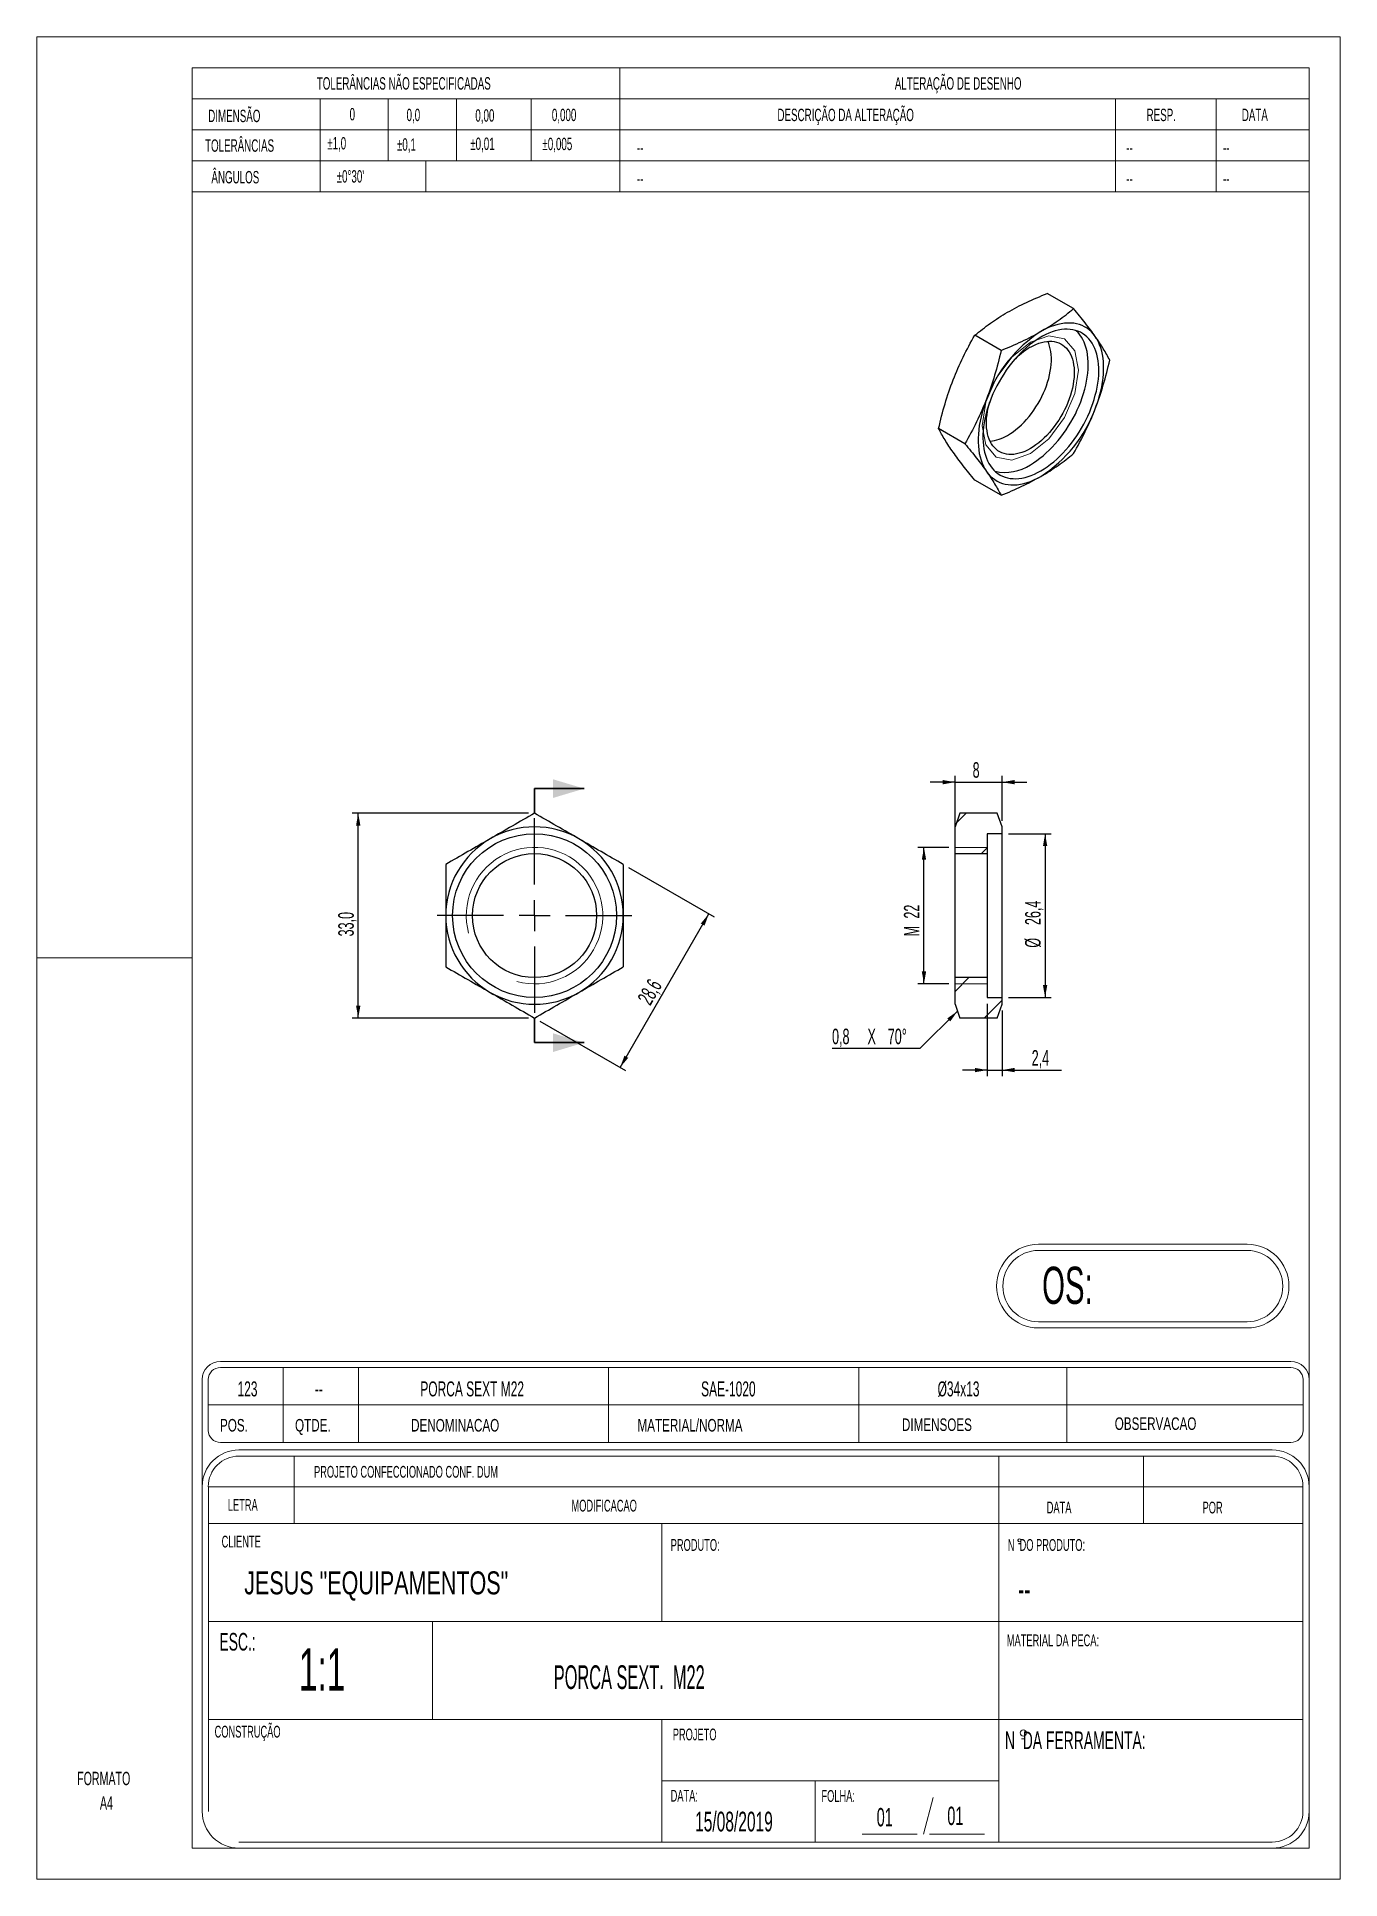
# Model space of a CAD drawing. Header units: millimetres. Extents: x 0 to 210, y 0 to 297.
import ezdxf

# ---------------------------------------------------------------- set-up
doc = ezdxf.new("R2010")
doc.units = ezdxf.units.MM
doc.linetypes.add('PHANTOM', pattern=[12.7, 6.35, -1.27, 1.27, -1.27, 1.27, -1.27])
doc.layers.add('COTAS', color=7, linetype='Continuous')
doc.styles.add('SLDTEXTSTYLE0', font='TXT', dxfattribs={"width": 0.595745})
doc.styles.add('SLDTEXTSTYLE1', font='TXT', dxfattribs={"width": 0.589474})
doc.styles.add('SLDTEXTSTYLE2', font='TXT', dxfattribs={"width": 0.515789})
doc.styles.add('SLDTEXTSTYLE3', font='TXT', dxfattribs={"width": 0.7})
doc.styles.add('SLDTEXTSTYLE4', font='TXT', dxfattribs={"width": 0.695035})
doc.styles.add('SLDTEXTSTYLE5', font='TXT', dxfattribs={"width": 0.605})
doc.dimstyles.new('SLDDIMSTYLE0', dxfattribs={"dimtxt": 2.5, "dimasz": 2, "dimexe": 0, "dimexo": 0.0625, "dimtad": 1, "dimdec": 1, "dimrnd": 1e-09, "dimzin": 12, "dimdsep": 46, "dimtxsty": 'SLDTEXTSTYLE5', "dimsah": 1, "dimcen": 0.09, "dimadec": 0, "dimazin": 3, "dimtfac": 1, "dimtdec": 3, "dimtofl": 0, "dimtmove": 0, "dimatfit": 3, "dimfxl": 0, "dimfrac": 2, "dimtolj": 1, "dimtzin": 12, "dimarcsym": 0})
doc.dimstyles.new('SLDDIMSTYLE1', dxfattribs={"dimtxt": 2.5, "dimasz": 2, "dimexe": 0, "dimexo": 0.0625, "dimtad": 1, "dimdec": 0, "dimrnd": 1e-09, "dimzin": 12, "dimdsep": 46, "dimtxsty": 'SLDTEXTSTYLE5', "dimsah": 1, "dimcen": 0.09, "dimadec": 0, "dimazin": 3, "dimtfac": 1, "dimtdec": 3, "dimtmove": 0, "dimatfit": 0, "dimfxl": 0, "dimfrac": 2, "dimtolj": 1, "dimtzin": 12, "dimarcsym": 0})
doc.dimstyles.new('SLDDIMSTYLE2', dxfattribs={"dimtxt": 2.5, "dimasz": 2, "dimexe": 0, "dimexo": 0.0625, "dimtad": 1, "dimdec": 0, "dimrnd": 1e-09, "dimzin": 12, "dimdsep": 46, "dimtxsty": 'SLDTEXTSTYLE5', "dimsah": 1, "dimcen": 0.09, "dimadec": 0, "dimazin": 3, "dimtfac": 1, "dimtdec": 3, "dimtofl": 0, "dimtmove": 0, "dimatfit": 3, "dimfxl": 0, "dimfrac": 2, "dimtolj": 1, "dimtzin": 12, "dimarcsym": 0})
doc.dimstyles.new('SLDDIMSTYLE3', dxfattribs={"dimtxt": 2.5, "dimasz": 2, "dimexe": 0, "dimexo": 0.0625, "dimtad": 1, "dimdec": 1, "dimrnd": 1e-09, "dimzin": 12, "dimdsep": 46, "dimtxsty": 'SLDTEXTSTYLE5', "dimsah": 1, "dimcen": 0.09, "dimadec": 0, "dimazin": 3, "dimtfac": 1, "dimtdec": 3, "dimtmove": 0, "dimatfit": 0, "dimfxl": 0, "dimfrac": 2, "dimtolj": 1, "dimtzin": 12, "dimarcsym": 0})

# ---------------------------------------------------------------- blocks, each defined once
blk = doc.blocks.new('SW_NOTE_0')
at = {"color": 0, "linetype": 'Continuous', "lineweight": 18, "insert": (0, 2.77), "char_height": 2.152, "attachment_point": 1, "style": 'SLDTEXTSTYLE0'}
blk.add_mtext('FORMATO', dxfattribs=at)
blk = doc.blocks.new('SW_NOTE_0_1')
at = {"color": 0, "linetype": 'Continuous', "lineweight": 18, "insert": (0, 2.77), "char_height": 2.152, "attachment_point": 1, "style": 'SLDTEXTSTYLE0'}
blk.add_mtext('A4', dxfattribs=at)
blk = doc.blocks.new('Bloco2')
at = {"color": 7, "linetype": 'Continuous', "lineweight": 18}
for p, q in [((210.04, 297.06), (0.04, 297.06)), ((0.04, 297.06), (0.04, 0.06)), ((210.04, 0.06), (210.04, 297.06)), ((205.04, 292.06), (25.04, 292.06)), ((25.04, 292.06), (25.04, 5.06)), ((205.04, 5.06), (205.04, 292.06)), ((0.04, 148.56), (25.04, 148.56)), ((25.04, 5.06), (205.04, 5.06)), ((0.04, 0.06), (210.04, 0.06))]:
    blk.add_line(p, q, dxfattribs=at)
for name, p in [('SW_NOTE_0', (6.53, 14.59)), ('SW_NOTE_0_1', (10.2, 10.66))]:
    blk.add_blockref(name, p, dxfattribs=at)
blk = doc.blocks.new('_D')
at = {"layer": 'COTAS'}
for p, q in [((95.36, 163.44), (109.16, 155.48)), ((93.99, 131.21), (108.29, 155.98)), ((81.06, 138.67), (94.86, 130.71))]:
    blk.add_line(p, q, dxfattribs=at)
for points in [[(108.29, 155.98), (106.99, 154.42), (107.59, 154.07)], [(93.99, 131.21), (95.29, 132.76), (94.69, 133.11)]]:
    blk.add_solid(points, dxfattribs=at)
at = {"layer": 'COTAS', "insert": (96.68, 142.31), "char_height": 2.5, "attachment_point": 1, "rotation": 60, "style": 'SLDTEXTSTYLE5'}
blk.add_mtext('28,6', dxfattribs=at)
blk = doc.blocks.new('_D_1')
at = {"layer": 'COTAS'}
for p, q in [((79.2, 172.2), (50.79, 172.2)), ((51.79, 139.17), (51.79, 172.2)), ((79.2, 139.17), (50.79, 139.17))]:
    blk.add_line(p, q, dxfattribs=at)
for points in [[(51.79, 172.2), (51.44, 170.2), (52.14, 170.2)], [(51.79, 139.17), (52.14, 141.17), (51.44, 141.17)]]:
    blk.add_solid(points, dxfattribs=at)
at = {"layer": 'COTAS', "insert": (48.57, 152.34), "char_height": 2.5, "attachment_point": 1, "rotation": 90, "style": 'SLDTEXTSTYLE5'}
blk.add_mtext('33,0', dxfattribs=at)
blk = doc.blocks.new('SW_CENTERMARKSYMBOL_0')
at = {"layer": 'COTAS', "color": 0}
for p, q in [((0, 5), (0, 15.7)), ((-5, 0), (-15.7, 0)), ((0, 0), (-2.5, 0)), ((0, 0), (0, 2.5)), ((0, 0), (0, -2.5)), ((0, 0), (2.5, 0)), ((5, 0), (15.7, 0)), ((0, -5), (0, -15.7))]:
    blk.add_line(p, q, dxfattribs=at)
blk = doc.blocks.new('_D_2')
at = {"layer": 'COTAS'}
for p, q in [((147.95, 177.2), (143.95, 177.2)), ((147.95, 166.69), (147.95, 178.2)), ((147.95, 177.2), (155.55, 177.2)), ((155.55, 170.99), (155.55, 178.2)), ((155.55, 177.2), (159.55, 177.2))]:
    blk.add_line(p, q, dxfattribs=at)
for points in [[(147.95, 177.2), (145.95, 177.55), (145.95, 176.85)], [(155.55, 177.2), (157.55, 176.85), (157.55, 177.55)]]:
    blk.add_solid(points, dxfattribs=at)
at = {"layer": 'COTAS', "insert": (150.79, 180.42), "char_height": 2.5, "attachment_point": 1, "style": 'SLDTEXTSTYLE5'}
blk.add_mtext('8', dxfattribs=at)
blk = doc.blocks.new('_D_3')
at = {"layer": 'COTAS'}
for p, q in [((156.55, 168.89), (163.47, 168.89)), ((162.47, 168.89), (162.47, 142.49)), ((156.55, 142.49), (163.47, 142.49))]:
    blk.add_line(p, q, dxfattribs=at)
for points in [[(162.47, 168.89), (162.12, 166.89), (162.82, 166.89)], [(162.47, 142.49), (162.82, 144.49), (162.12, 144.49)]]:
    blk.add_solid(points, dxfattribs=at)
at = {"layer": 'COTAS', "char_height": 2.5, "attachment_point": 1, "rotation": 90, "style": 'SLDTEXTSTYLE5'}
for s, insert in [('26,4', (159.24, 154.17)), ('%%c', (159.24, 150.52))]:
    blk.add_mtext(s, dxfattribs=dict(at, insert=insert))
blk = doc.blocks.new('SW_CHAMFER_DIMENSION_0')
at = {"layer": 'COTAS', "color": 0}
for p, q in [((20.21, 6.04), (14.17, 0)), ((14.17, 0), (0, 0))]:
    blk.add_line(p, q, dxfattribs=at)
blk.add_solid([(20.21, 6.04), (18.55, 4.87), (19.04, 4.38)], dxfattribs=at)
at = {"layer": 'COTAS', "color": 0, "char_height": 2.5, "attachment_point": 1, "style": 'SLDTEXTSTYLE5'}
for s, insert in [('0,8', (0, 3.22)), ('X', (5.71, 3.22)), ('70°', (8.98, 3.22))]:
    blk.add_mtext(s, dxfattribs=dict(at, insert=insert))
blk = doc.blocks.new('_D_4')
at = {"layer": 'COTAS'}
for p, q in [((146.95, 166.69), (141.95, 166.69)), ((142.95, 144.69), (142.95, 166.69)), ((146.95, 144.69), (141.95, 144.69))]:
    blk.add_line(p, q, dxfattribs=at)
for points in [[(142.95, 166.69), (142.6, 164.69), (143.3, 164.69)], [(142.95, 144.69), (143.3, 146.69), (142.6, 146.69)]]:
    blk.add_solid(points, dxfattribs=at)
at = {"layer": 'COTAS', "char_height": 2.5, "attachment_point": 1, "rotation": 90, "style": 'SLDTEXTSTYLE5'}
for s, insert in [('22', (139.72, 155.21)), ('M', (139.72, 152.35))]:
    blk.add_mtext(s, dxfattribs=dict(at, insert=insert))
blk = doc.blocks.new('_D_5')
at = {"layer": 'COTAS'}
for p, q in [((153.15, 141.49), (153.15, 129.79)), ((155.55, 140.39), (155.55, 129.79)), ((153.15, 130.79), (149.15, 130.79)), ((153.15, 130.79), (155.55, 130.79)), ((155.55, 130.79), (165.09, 130.79))]:
    blk.add_line(p, q, dxfattribs=at)
for points in [[(153.15, 130.79), (151.15, 131.14), (151.15, 130.44)], [(155.55, 130.79), (157.55, 130.44), (157.55, 131.14)]]:
    blk.add_solid(points, dxfattribs=at)
at = {"layer": 'COTAS', "insert": (160.31, 134.01), "char_height": 2.5, "attachment_point": 1, "style": 'SLDTEXTSTYLE5'}
blk.add_mtext('2,4', dxfattribs=at)

msp = doc.modelspace()

# ---------------------------------------------------------------- hatches: boundary and pattern name
at = {"layer": 'COTAS', "linetype": 'Continuous', "lineweight": 18}
h = msp.add_hatch(dxfattribs=at)
h.set_pattern_fill('ANSI32', color=256, angle=3e-322, style=0)
h.paths.add_polyline_path([(155.55, 168.89), (155.55, 169.99), (154.74, 172.2), (148.75, 172.2), (147.95, 169.99), (147.95, 165.69), (153.15, 165.69), (153.15, 168.89)], flags=0)
h = msp.add_hatch(dxfattribs=at)
h.set_pattern_fill('ANSI32', color=256, angle=3e-322, style=0)
h.paths.add_polyline_path([(148.75, 139.17), (154.74, 139.17), (155.55, 141.39), (155.55, 142.49), (153.15, 142.49), (153.15, 145.69), (147.95, 145.69), (147.95, 141.39)], flags=0)

# ---------------------------------------------------------------- linework, layer by layer
at = {"color": 7, "linetype": 'Continuous', "lineweight": 18}
for p, q in [((205.01, 292.36), (25.01, 292.36)), ((25.01, 272.36), (25.01, 292.36)), ((93.95, 272.36), (93.95, 292.36)), ((205.01, 292.36), (205.01, 272.36)), ((25.01, 287.36), (93.95, 287.36)), ((45.64, 272.36), (45.64, 287.36)), ((56.64, 277.36), (56.64, 287.36)), ((67.64, 277.36), (67.64, 287.36)), ((79.64, 277.36), (79.64, 287.36)), ((93.95, 287.36), (205.01, 287.36)), ((173.82, 272.36), (173.82, 287.36)), ((190.01, 272.36), (190.01, 287.36)), ((25.01, 282.36), (93.95, 282.36)), ((93.95, 282.36), (205.01, 282.36)), ((25.01, 277.36), (93.95, 277.36)), ((62.7, 277.36), (62.7, 272.36)), ((93.95, 277.36), (205.01, 277.36)), ((25.01, 272.36), (93.95, 272.36)), ((93.95, 272.36), (205.01, 272.36)), ((153.15, 166.69), (147.95, 166.69)), ((153.15, 144.69), (147.95, 144.69)), ((195.01, 102.71), (161.41, 102.71)), ((195.01, 101.71), (161.41, 101.71)), ((161.41, 90.21), (195.01, 90.21)), ((161.41, 89.21), (195.01, 89.21)), ((202.07, 83.83), (29.59, 83.83)), ((26.65, 11.28), (26.65, 80.89)), ((26.65, 80.89), (26.65, 67.81)), ((27.63, 80.89), (27.63, 72.71)), ((202.07, 82.85), (29.59, 82.85)), ((39.72, 70.75), (39.72, 82.85)), ((51.82, 70.75), (51.82, 82.85)), ((92.14, 70.75), (92.14, 82.85)), ((132.46, 70.75), (132.46, 82.85)), ((165.96, 70.75), (165.96, 82.85)), ((204.03, 72.71), (204.03, 80.89)), ((205.01, 11.28), (205.01, 80.89)), ((27.63, 76.8), (204.03, 76.8)), ((29.59, 70.75), (202.07, 70.75)), ((32.57, 69.54), (199.08, 69.54)), ((32.57, 68.56), (199.08, 68.56)), ((41.46, 57.69), (41.46, 68.56)), ((155.03, 68.56), (155.03, 57.69)), ((178.34, 68.56), (178.34, 57.69)), ((27.64, 11.28), (27.64, 63.62)), ((27.64, 63.62), (204.02, 63.62)), ((204.02, 63.62), (204.02, 11.28)), ((27.64, 57.69), (204.02, 57.69)), ((100.71, 57.69), (100.71, 41.89)), ((155.03, 57.69), (155.03, 41.89)), ((158.2, 54.45), (158.46, 54.45)), ((158.2, 54.43), (158.46, 54.43)), ((27.64, 41.89), (204.02, 41.89)), ((63.77, 26.09), (63.77, 41.89)), ((155.03, 26.09), (155.03, 41.89)), ((27.64, 26.09), (204.02, 26.09)), ((100.71, 26.09), (100.71, 6.34)), ((155.03, 26.09), (155.03, 6.34)), ((158.69, 23), (159.2, 23)), ((100.71, 16.22), (155.03, 16.22)), ((125.4, 16.22), (125.4, 6.34)), ((144.43, 13.54), (142.85, 7.62)), ((199.08, 6.34), (32.57, 6.34)), ((141.86, 7.62), (132.97, 7.62)), ((143.83, 7.62), (152.72, 7.62)), ((199.08, 5.36), (32.57, 5.36)), ((204.44, 5.36), (205.01, 5.36)), ((205.01, 5.36), (205.01, 5.93))]:
    msp.add_line(p, q, dxfattribs=at)
at = {"color": 7, "linetype": 'Continuous', "lineweight": 25}
for p, q in [((167.06, 253.55), (162.82, 255.99)), ((155.38, 246.81), (151.14, 249.25)), ((149.54, 231.76), (145.31, 234.2)), ((155.38, 223.45), (151.14, 225.9)), ((148.75, 172.2), (147.95, 169.99)), ((147.95, 165.69), (147.95, 169.99)), ((154.74, 172.2), (148.75, 172.2)), ((155.55, 169.99), (154.74, 172.2)), ((155.55, 168.89), (155.55, 169.99)), ((155.55, 168.89), (153.15, 168.89)), ((153.15, 168.89), (153.15, 165.69)), ((155.55, 142.49), (155.55, 168.89)), ((147.95, 165.69), (153.15, 165.69)), ((147.95, 145.69), (147.95, 165.69)), ((153.15, 165.69), (153.15, 145.69)), ((147.95, 141.39), (147.95, 145.69)), ((153.15, 145.69), (147.95, 145.69)), ((153.15, 145.69), (153.15, 142.49)), ((147.95, 141.39), (148.75, 139.17)), ((153.15, 142.49), (155.55, 142.49)), ((154.74, 139.17), (155.55, 141.39)), ((155.55, 141.39), (155.55, 142.49)), ((154.74, 139.17), (148.75, 139.17))]:
    msp.add_line(p, q, dxfattribs=at)
at = {"color": 7, "linetype": 'PHANTOM', "lineweight": 35}
for p, q in [((80.2, 176.16), (80.2, 172.16)), ((80.2, 135.21), (80.2, 139.21))]:
    msp.add_line(p, q, dxfattribs=at)
at = {"color": 7, "linetype": 'Continuous', "lineweight": 35}
for p, q in [((80.2, 176.16), (88.2, 176.16)), ((80.2, 135.21), (88.2, 135.21))]:
    msp.add_line(p, q, dxfattribs=at)
at = {"color": 7, "linetype": 'Continuous', "lineweight": 25, "flags": 128}
for points in [[(161.79, 227.39), (162.31, 227.71), (162.82, 228.06), (163.34, 228.44), (163.85, 228.85), (164.35, 229.29), (164.84, 229.75), (165.33, 230.24), (165.8, 230.76), (166.27, 231.3), (166.71, 231.86), (167.15, 232.44), (167.56, 233.04), (167.96, 233.65), (168.34, 234.28), (168.7, 234.92), (169.04, 235.57), (169.35, 236.23), (169.65, 236.89), (169.91, 237.56), (170.16, 238.23), (170.37, 238.9), (170.56, 239.57), (170.73, 240.23), (170.86, 240.89), (170.97, 241.53), (171.05, 242.17), (171.1, 242.8), (171.12, 243.41), (171.11, 244), (171.08, 244.58), (171.01, 245.14), (170.92, 245.67), (170.8, 246.19), (170.65, 246.67), (170.47, 247.14), (170.27, 247.57), (170.04, 247.97), (169.78, 248.35), (169.5, 248.69), (169.2, 249), (168.87, 249.28), (168.52, 249.52), (168.15, 249.73), (167.76, 249.9), (167.36, 250.04), (166.93, 250.13), (166.49, 250.2), (166.04, 250.22), (165.57, 250.21), (165.09, 250.16), (164.6, 250.07), (164.1, 249.95), (163.59, 249.79), (163.08, 249.59), (162.56, 249.36), (162.05, 249.1), (161.53, 248.8), (161.01, 248.46), (160.49, 248.1), (159.98, 247.7), (159.48, 247.28), (158.98, 246.83), (158.49, 246.35), (158.01, 245.84), (157.54, 245.32), (157.08, 244.76), (156.64, 244.19), (156.22, 243.6), (155.81, 243), (155.42, 242.38), (155.05, 241.74), (154.7, 241.1), (154.38, 240.44), (154.07, 239.78), (153.79, 239.12), (153.54, 238.45), (153.31, 237.78), (153.1, 237.11), (152.93, 236.44), (152.78, 235.78), (152.66, 235.13), (152.56, 234.49), (152.5, 233.86), (152.46, 233.24), (152.45, 232.63), (152.48, 232.05), (152.53, 231.48), (152.61, 230.93), (152.71, 230.41), (152.85, 229.91), (153.01, 229.43), (153.2, 228.99), (153.42, 228.57), (153.66, 228.18), (153.93, 227.82), (154.22, 227.49), (154.54, 227.2), (154.87, 226.94), (155.23, 226.71), (155.61, 226.52), (156.01, 226.37), (156.43, 226.25), (156.86, 226.17), (157.31, 226.13), (157.77, 226.12), (158.25, 226.15), (158.73, 226.22), (159.23, 226.33), (159.73, 226.47), (160.24, 226.65), (160.75, 226.86), (161.27, 227.11), (161.79, 227.39)], [(160.09, 228.37), (160.61, 228.69), (161.13, 229.04), (161.64, 229.42), (162.15, 229.83), (162.65, 230.27), (163.15, 230.73), (163.63, 231.22), (164.11, 231.74), (164.57, 232.28), (165.02, 232.84), (165.45, 233.42), (165.87, 234.02), (166.26, 234.63), (166.64, 235.26), (167, 235.9), (167.34, 236.55), (167.66, 237.21), (167.95, 237.87), (168.22, 238.54), (168.46, 239.21), (168.68, 239.88), (168.87, 240.55), (169.03, 241.21), (169.16, 241.87), (169.27, 242.51), (169.35, 243.15), (169.4, 243.78), (169.42, 244.39), (169.42, 244.98), (169.38, 245.56), (169.31, 246.12), (169.22, 246.65), (169.1, 247.17), (168.95, 247.65), (168.77, 248.12), (168.57, 248.55), (168.34, 248.95), (168.09, 249.33), (167.81, 249.67), (167.5, 249.98), (167.48, 250)], [(170.54, 249.06), (170.25, 249.44), (169.93, 249.79), (169.59, 250.1), (169.23, 250.37), (168.84, 250.61), (168.43, 250.81), (168, 250.97), (167.55, 251.09), (167.08, 251.18), (166.6, 251.22), (166.1, 251.22), (165.59, 251.19), (165.07, 251.11), (164.54, 251), (164, 250.84), (163.45, 250.65), (162.9, 250.42), (162.34, 250.15), (161.79, 249.85)], [(160.09, 247.32), (160.54, 247.56), (160.99, 247.77), (161.44, 247.95), (161.88, 248.08), (162.32, 248.19), (162.74, 248.25), (163.16, 248.28), (163.56, 248.27), (163.95, 248.22), (164.32, 248.14), (164.67, 248.01), (165.01, 247.86), (165.32, 247.66), (165.62, 247.43), (165.89, 247.17), (166.14, 246.87), (166.36, 246.55), (166.56, 246.19), (166.73, 245.8), (166.87, 245.39), (166.98, 244.95), (167.07, 244.48), (167.13, 244), (167.16, 243.49), (167.16, 242.97), (167.13, 242.43), (167.07, 241.88), (166.98, 241.31), (166.87, 240.74), (166.73, 240.16), (166.56, 239.58), (166.36, 238.99), (166.14, 238.41), (165.89, 237.83), (165.62, 237.25), (165.32, 236.68), (165.01, 236.13), (164.67, 235.58), (164.32, 235.05), (163.95, 234.53), (163.56, 234.04), (163.16, 233.57), (162.74, 233.11), (162.32, 232.69), (161.88, 232.29), (161.44, 231.92), (160.99, 231.57), (160.54, 231.26), (160.09, 230.99), (159.64, 230.74), (159.19, 230.53), (158.74, 230.36), (158.3, 230.22), (157.86, 230.12), (157.44, 230.05), (157.02, 230.02), (156.62, 230.03), (156.23, 230.08), (155.86, 230.17), (155.51, 230.29), (155.17, 230.45), (154.86, 230.64), (154.56, 230.87), (154.29, 231.13), (154.04, 231.43), (153.82, 231.76), (153.62, 232.11), (153.45, 232.5), (153.31, 232.91), (153.2, 233.35), (153.11, 233.82), (153.05, 234.3), (153.02, 234.81), (153.02, 235.33), (153.05, 235.87), (153.11, 236.42), (153.2, 236.99), (153.31, 237.56), (153.45, 238.14), (153.56, 238.51)], [(156.41, 233.11), (156.87, 233.39), (157.32, 233.7), (157.76, 234.04), (158.21, 234.41), (158.64, 234.81), (159.07, 235.24), (159.48, 235.69), (159.88, 236.16), (160.27, 236.66), (160.64, 237.17), (161, 237.7), (161.33, 238.25), (161.65, 238.81), (161.94, 239.37), (162.21, 239.95), (162.46, 240.53), (162.68, 241.12), (162.88, 241.7), (163.05, 242.28), (163.19, 242.86), (163.31, 243.44), (163.39, 244), (163.45, 244.55), (163.48, 245.09), (163.48, 245.62), (163.45, 246.12), (163.39, 246.61), (163.31, 247.07), (163.19, 247.51), (163.05, 247.92), (162.9, 248.27)], [(170.54, 237.39), (170.81, 238.11), (171.05, 238.83), (171.26, 239.54), (171.44, 240.26), (171.59, 240.96), (171.71, 241.66), (171.8, 242.35), (171.86, 243.02), (171.89, 243.68), (171.89, 244.33), (171.86, 244.95), (171.8, 245.56), (171.71, 246.14), (171.59, 246.7), (171.44, 247.23), (171.26, 247.73), (171.05, 248.21), (170.81, 248.65), (170.54, 249.06)], [(153.03, 238.95), (152.76, 238.24), (152.53, 237.52), (152.32, 236.8), (152.14, 236.09), (151.98, 235.38), (151.86, 234.68), (151.77, 233.99), (151.71, 233.32), (151.68, 232.66), (151.68, 232.01), (151.71, 231.39), (151.77, 230.79), (151.86, 230.2), (151.98, 229.65), (152.14, 229.11), (152.32, 228.61), (152.53, 228.14), (152.76, 227.69), (153.03, 227.28)], [(153.03, 227.28), (153.32, 226.9), (153.64, 226.55), (153.98, 226.24), (154.35, 225.97), (154.74, 225.73), (155.15, 225.53), (155.58, 225.37), (156.03, 225.25), (156.49, 225.17), (156.97, 225.12), (157.47, 225.12), (157.98, 225.16), (158.5, 225.23), (159.04, 225.35), (159.58, 225.5), (160.12, 225.69), (160.67, 225.92), (161.23, 226.19), (161.79, 226.49)]]:
    msp.add_lwpolyline(points, dxfattribs=at)
at = {"color": 7, "linetype": 'Continuous', "lineweight": 18, "flags": 128}
msp.add_lwpolyline([(160.09, 230.17), (157.11, 229.13), (154.59, 229.62), (152.9, 231.57), (152.31, 234.66), (152.9, 238.44), (154.59, 242.33), (157.11, 245.73), (160.09, 248.13), (163.07, 249.17), (165.59, 248.68), (167.28, 246.74), (167.87, 243.64), (167.28, 239.86), (165.59, 235.97), (163.07, 232.57), (160.09, 230.17)], dxfattribs=at)
at = {"color": 7, "linetype": 'Continuous', "lineweight": 25}
for radius in [13.2, 10]:
    msp.add_circle((80.2, 155.69), radius, dxfattribs=at)
at = {"color": 7, "linetype": 'Continuous', "lineweight": 18}
for centre, radius in [((158.33, 54.99), 0.247), ((158.33, 54.97), 0.247), ((158.97, 23.92), 0.494)]:
    msp.add_circle(centre, radius, dxfattribs=at)
at = {"color": 7, "linetype": 'Continuous', "lineweight": 25}
for centre, radius, start, end in [((173.69, 231.31), 22.03, 122.7115, 159.6994), ((166.29, 236.86), 12.16, 120.6806, 137.1479), ((149.88, 245.03), 22.03, 302.7115, 339.6994), ((152.88, 238.92), 6.8, 276.0777, 301.2625), ((156.04, 234.4), 7.26, 256.9335, 303.9259), ((80.2, 155.69), 14.3, 60, 120), ((80.2, 155.69), 14.3, 120, 180), ((80.2, 155.69), 14.3, 0, 60), ((80.2, 155.69), 14.3, 180, 240), ((80.2, 155.69), 14.3, 300, 0), ((80.2, 155.69), 14.3, 240, 300)]:
    msp.add_arc(centre, radius, start, end, dxfattribs=at)
at = {"color": 7, "linetype": 'Continuous', "lineweight": 18}
for centre, radius, start, end in [((80.2, 155.69), 11, 255, 195), ((161.41, 95.96), 6.75, 90, 270), ((161.41, 95.96), 5.75, 90, 270), ((195.01, 95.96), 6.75, 270, 90), ((195.01, 95.96), 5.75, 270, 90), ((29.59, 80.89), 2.94, 90, 180), ((202.07, 80.89), 2.94, 0, 90), ((29.59, 80.89), 1.96, 90, 180), ((202.07, 80.89), 1.96, 0, 90), ((29.59, 72.71), 1.96, 180, 270), ((202.07, 72.71), 1.96, 270, 0), ((32.57, 63.62), 5.93, 90, 180), ((32.57, 63.62), 4.94, 90, 180), ((199.08, 63.62), 5.93, 0, 90), ((199.08, 63.62), 4.94, 0, 90), ((32.57, 11.28), 5.93, 180, 270), ((199.08, 11.28), 4.94, 270, 0), ((199.08, 11.28), 5.93, 270, 0)]:
    msp.add_arc(centre, radius, start, end, dxfattribs=at)
at = {"color": 7, "linetype": 'Continuous', "lineweight": 25}
for points in [[(156.41, 252.95), (157.39, 253.51), (158.41, 254.04), (160.56, 255.05), (161.67, 255.53), (162.82, 255.99)], [(151.14, 249.25), (151.94, 249.91), (152.77, 250.56), (154.52, 251.8), (155.44, 252.39), (156.41, 252.95)], [(161.79, 249.85), (162.76, 250.41), (163.68, 251), (165.43, 252.24), (166.26, 252.88), (167.06, 253.55)], [(170.54, 249.06), (170.06, 249.76), (169.52, 250.48), (168.35, 251.98), (167.72, 252.75), (167.06, 253.55)], [(155.38, 246.81), (156.52, 247.26), (157.64, 247.74), (159.79, 248.75), (160.81, 249.29), (161.79, 249.85)], [(147.66, 242.06), (148.14, 243.31), (148.68, 244.53), (149.85, 246.93), (150.48, 248.1), (151.14, 249.25)], [(155.38, 246.81), (155.07, 245.45), (154.73, 244.11), (153.95, 241.49), (153.52, 240.21), (153.03, 238.95)], [(172.89, 245.24), (172.58, 245.83), (172.24, 246.44), (171.46, 247.71), (171.03, 248.37), (170.54, 249.06)], [(170.54, 237.39), (171.03, 238.64), (171.46, 239.93), (172.24, 242.55), (172.58, 243.88), (172.89, 245.24)], [(145.31, 234.2), (145.62, 235.56), (145.96, 236.9), (146.74, 239.52), (147.17, 240.8), (147.66, 242.06)], [(153.03, 238.95), (152.54, 237.7), (152.01, 236.48), (150.84, 234.08), (150.21, 232.91), (149.54, 231.76)], [(167.06, 230.19), (167.72, 231.35), (168.35, 232.52), (169.52, 234.91), (170.06, 236.13), (170.54, 237.39)], [(147.66, 230.38), (147.17, 231.07), (146.74, 231.73), (145.96, 233.01), (145.62, 233.61), (145.31, 234.2)], [(149.54, 231.76), (150.21, 230.97), (150.84, 230.19), (152.01, 228.69), (152.54, 227.97), (153.03, 227.28)], [(151.14, 225.9), (150.48, 226.69), (149.85, 227.47), (148.68, 228.97), (148.14, 229.69), (147.66, 230.38)], [(161.79, 226.49), (162.76, 227.06), (163.68, 227.65), (165.43, 228.89), (166.26, 229.53), (167.06, 230.19)], [(153.03, 227.28), (153.52, 226.59), (153.95, 225.92), (154.73, 224.65), (155.07, 224.04), (155.38, 223.45)], [(155.38, 223.45), (156.52, 223.91), (157.64, 224.39), (159.79, 225.4), (160.81, 225.93), (161.79, 226.49)], [(80.2, 172.2), (79, 171.51), (77.81, 170.82), (75.43, 169.45), (74.24, 168.76), (73.05, 168.07)], [(87.35, 168.07), (86.15, 168.76), (84.96, 169.45), (82.58, 170.82), (81.39, 171.51), (80.2, 172.2)], [(73.05, 168.07), (71.85, 167.38), (70.66, 166.69), (68.28, 165.32), (67.09, 164.63), (65.9, 163.94)], [(94.5, 163.94), (93.3, 164.63), (92.11, 165.32), (89.73, 166.69), (88.54, 167.38), (87.35, 168.07)], [(65.9, 163.94), (65.9, 162.57), (65.9, 161.19), (65.9, 158.44), (65.9, 157.06), (65.9, 155.69)], [(94.5, 163.94), (94.5, 162.57), (94.5, 161.19), (94.5, 158.44), (94.5, 157.06), (94.5, 155.69)], [(65.9, 155.69), (65.9, 154.31), (65.9, 152.93), (65.9, 150.18), (65.9, 148.8), (65.9, 147.43)], [(94.5, 155.69), (94.5, 154.31), (94.5, 152.93), (94.5, 150.18), (94.5, 148.8), (94.5, 147.43)], [(65.9, 147.43), (67.09, 146.74), (68.28, 146.05), (70.66, 144.68), (71.85, 143.99), (73.05, 143.3)], [(87.35, 143.3), (88.54, 143.99), (89.73, 144.68), (92.11, 146.05), (93.3, 146.74), (94.5, 147.43)], [(73.05, 143.3), (74.24, 142.61), (75.43, 141.93), (77.81, 140.55), (79, 139.86), (80.2, 139.17)], [(80.2, 139.17), (81.39, 139.86), (82.58, 140.55), (84.96, 141.93), (86.15, 142.61), (87.35, 143.3)]]:
    msp.add_open_spline(points, degree=3, knots=[0, 0, 0, 0, 0.5, 0.5, 1, 1, 1, 1], dxfattribs=at)
at = {"color": 7, "linetype": 'Continuous', "lineweight": 35}
for points in [[(88.2, 176.16), (83.2, 177.66), (83.2, 174.66)], [(88.2, 135.21), (83.2, 136.71), (83.2, 133.71)]]:
    msp.add_solid(points, dxfattribs=at)

# ---------------------------------------------------------------- block references
at = {"layer": 'COTAS'}
for name, p in [('Bloco2', (-0.03, 0.3)), ('SW_CENTERMARKSYMBOL_0', (80.2, 155.69)), ('SW_CHAMFER_DIMENSION_0', (128.14, 134.24))]:
    msp.add_blockref(name, p, dxfattribs=at)

# ---------------------------------------------------------------- texts
at = {"color": 7, "linetype": 'Continuous', "lineweight": 0}
for s, insert, char_height, attachment_point, style in [('TOLERÂNCIAS NÃO ESPECIFICADAS', (59.13, 290.85), 2, 2, 'SLDTEXTSTYLE1'), ('ALTERAÇÃO DE DESENHO', (148.46, 290.85), 2, 2, 'SLDTEXTSTYLE1'), ('DIMENSÃO', (27.62, 285.61), 2, 1, 'SLDTEXTSTYLE1'), ('0', (50.4, 285.89), 2, 1, 'SLDTEXTSTYLE1'), ('0,0', (59.58, 285.77), 2, 1, 'SLDTEXTSTYLE1'), ('0,00', (70.66, 285.68), 2, 1, 'SLDTEXTSTYLE1'), ('0,000', (82.99, 285.77), 2, 1, 'SLDTEXTSTYLE1'), ('DESCRIÇÃO DA ALTERAÇÃO', (119.34, 285.77), 2, 1, 'SLDTEXTSTYLE1'), ('RESP.', (178.82, 285.77), 2, 1, 'SLDTEXTSTYLE1'), ('DATA', (194.16, 285.77), 2, 1, 'SLDTEXTSTYLE1'), ('TOLERÂNCIAS', (27.11, 280.83), 2, 1, 'SLDTEXTSTYLE1'), ('±1,0', (46.79, 281.2), 2, 1, 'SLDTEXTSTYLE1'), ('±0,1', (58.03, 281), 2, 1, 'SLDTEXTSTYLE1'), ('±0,01', (69.84, 281.12), 2, 1, 'SLDTEXTSTYLE1'), ('±0,005', (81.47, 281.09), 2, 1, 'SLDTEXTSTYLE1'), ('--', (96.69, 280.49), 2, 1, 'SLDTEXTSTYLE1'), ('--', (175.54, 280.49), 2, 1, 'SLDTEXTSTYLE1'), ('--', (191.14, 280.49), 2, 1, 'SLDTEXTSTYLE1'), ('ÂNGULOS', (28.13, 275.73), 2, 1, 'SLDTEXTSTYLE1'), ("±0°30'", (48.32, 275.86), 2, 1, 'SLDTEXTSTYLE1'), ('--', (96.69, 275.49), 2, 1, 'SLDTEXTSTYLE1'), ('--', (175.54, 275.49), 2, 1, 'SLDTEXTSTYLE1'), ('--', (191.14, 275.49), 2, 1, 'SLDTEXTSTYLE1'), ('OS:', (161.99, 99.09), 6, 1, 'SLDTEXTSTYLE1'), ('123', (33.95, 80.6), 2.419, 2, 'SLDTEXTSTYLE0'), ('PORCA SEXT M22', (70.15, 80.6), 2.4192, 2, 'SLDTEXTSTYLE0'), ('SAE-1020', (111.43, 80.6), 2.419, 2, 'SLDTEXTSTYLE0'), ('Ø34x13', (148.52, 80.6), 2.419, 2, 'SLDTEXTSTYLE0'), ('--', (45.45, 80.6), 2.419, 2, 'SLDTEXTSTYLE0'), ('POS.', (29.52, 74.54), 2.022, 1, 'SLDTEXTSTYLE4'), ('QTDE.', (41.61, 74.54), 2.022, 1, 'SLDTEXTSTYLE4'), ('DENOMINACAO', (60.31, 74.54), 2.0223, 1, 'SLDTEXTSTYLE4'), ('MATERIAL/NORMA', (96.79, 74.54), 2.0223, 1, 'SLDTEXTSTYLE4'), ('DIMENSOES', (139.4, 74.63), 2.022, 1, 'SLDTEXTSTYLE4'), ('OBSERVACAO', (173.69, 74.8), 2.022, 1, 'SLDTEXTSTYLE4'), ('PROJETO CONFECCIONADO CONF. DUM', (44.67, 66.97), 1.896, 1, 'SLDTEXTSTYLE1'), ('LETRA', (30.78, 61.63), 1.896, 1, 'SLDTEXTSTYLE1'), ('MODIFICACAO', (86.15, 61.52), 1.896, 1, 'SLDTEXTSTYLE1'), ('DATA', (162.73, 61.21), 1.896, 1, 'SLDTEXTSTYLE1'), ('POR', (187.84, 61.21), 1.896, 1, 'SLDTEXTSTYLE1'), ('CLIENTE', (29.78, 55.72), 1.896, 1, 'SLDTEXTSTYLE1'), ('PRODUTO:', (102.14, 55.18), 1.896, 1, 'SLDTEXTSTYLE1'), ('N  DO PRODUTO:', (156.45, 55.18), 1.896, 1, 'SLDTEXTSTYLE1'), ('JESUS "EQUIPAMENTOS"', (33.43, 49.97), 3.7042, 1, 'SLDTEXTSTYLE3'), ('--', (158.13, 49.28), 4.266, 1, 'SLDTEXTSTYLE2'), ('ESC.:', (29.42, 40.05), 2.844, 1, 'SLDTEXTSTYLE1'), ('MATERIAL DA PECA:', (156.3, 39.8), 1.896, 1, 'SLDTEXTSTYLE1'), ('1:1', (42.23, 37.56), 6.826, 1, 'SLDTEXTSTYLE1'), ('PORCA SEXT.  M22', (83.3, 34.83), 3.8224, 1, 'SLDTEXTSTYLE2'), ('CONSTRUÇÃO', (28.65, 25.08), 1.896, 1, 'SLDTEXTSTYLE1'), ('PROJETO', (102.47, 24.63), 1.896, 1, 'SLDTEXTSTYLE1'), ('N  DA FERRAMENTA:', (156, 24.16), 2.8441, 1, 'SLDTEXTSTYLE1'), ('DATA:', (102.13, 14.75), 1.896, 1, 'SLDTEXTSTYLE1'), ('FOLHA:', (126.43, 14.71), 1.896, 1, 'SLDTEXTSTYLE1'), ('01', (146.71, 12.04), 2.963, 1, 'SLDTEXTSTYLE1'), ('15/08/2019', (106.07, 11.23), 3.175, 1, 'SLDTEXTSTYLE1'), ('01', (135.33, 11.83), 2.963, 1, 'SLDTEXTSTYLE1')]:
    msp.add_mtext(s, dxfattribs=dict(at, insert=insert, char_height=char_height, attachment_point=attachment_point, style=style))

# ---------------------------------------------------------------- dimensions: what is measured, and where the dimension line sits
at = {"layer": 'COTAS'}
for base, p1, p2, dimstyle, picture, middle in [((155.55, 177.2), (147.95, 165.69), (155.55, 169.99), 'SLDDIMSTYLE1', '_D_2', (151.75, 177.2)), ((155.55, 130.79), (153.15, 142.49), (155.55, 141.39), 'SLDDIMSTYLE3', '_D_5', (162.7, 130.79))]:
    dim = msp.add_linear_dim(base=base, p1=p1, p2=p2, dimstyle=dimstyle, dxfattribs=at)
    dim.commit()
    dim.dimension.update_dxf_attribs({"geometry": picture, "text_midpoint": middle, "dimtype": 160})
for base, p2, angle, picture, middle in [((51.79, 172.2), (80.2, 172.2), 90, '_D_1', (51.79, 155.69)), ((108.29, 155.98), (94.5, 163.94), 60, '_D', (101.14, 143.59))]:
    dim = msp.add_linear_dim(base=base, p1=(80.2, 139.17), p2=p2, angle=angle, dimstyle='SLDDIMSTYLE0', dxfattribs=at)
    dim.commit()
    dim.dimension.update_dxf_attribs({"geometry": picture, "text_midpoint": middle, "dimtype": 160})
for base, p1, p2, text, dimstyle, picture, middle in [((142.95, 166.69), (147.95, 144.69), (147.95, 166.69), 'M', 'SLDDIMSTYLE2', '_D_4', (142.95, 155.69)), ((162.47, 142.49), (155.55, 168.89), (155.55, 142.49), '%%c<>', 'SLDDIMSTYLE0', '_D_3', (162.47, 155.69))]:
    dim = msp.add_linear_dim(base=base, p1=p1, p2=p2, angle=90, text=text, dimstyle=dimstyle, dxfattribs=at)
    dim.commit()
    dim.dimension.update_dxf_attribs({"geometry": picture, "text_midpoint": middle, "dimtype": 160})

doc.saveas('drawing.dxf')
